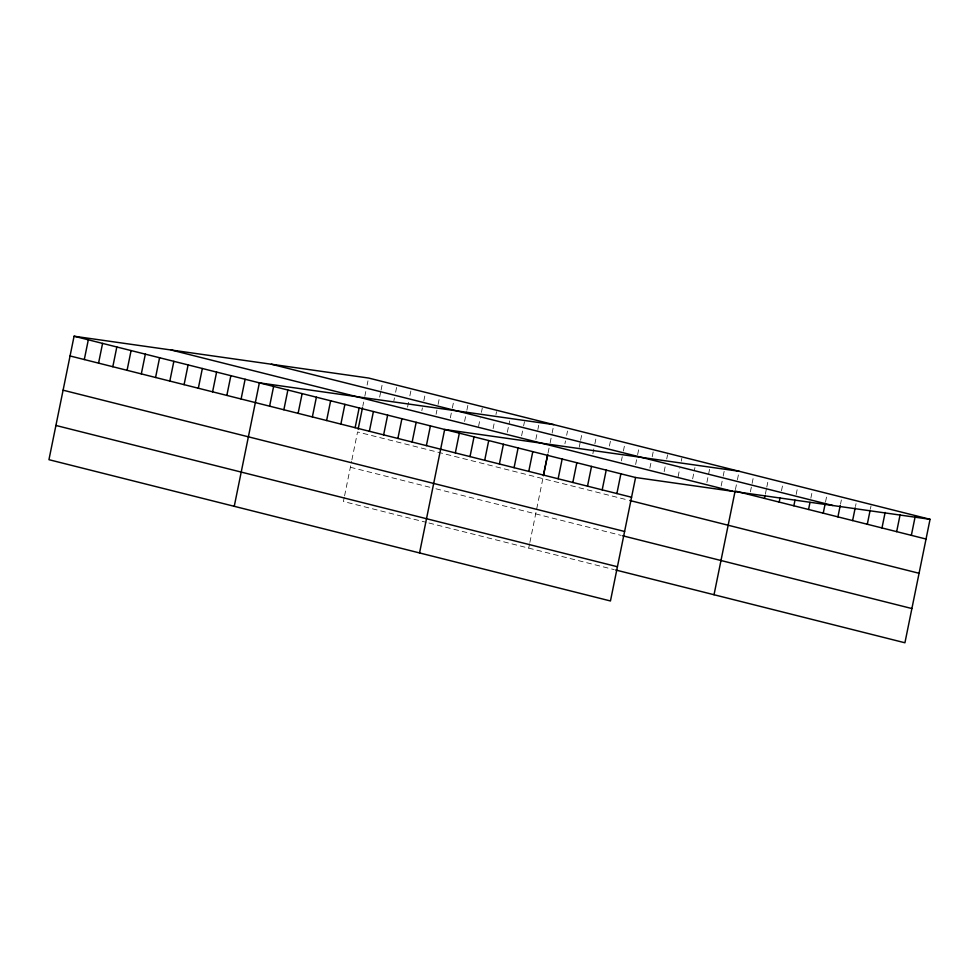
<?xml version="1.0" encoding="UTF-8"?>
<svg xmlns="http://www.w3.org/2000/svg" width="979" height="979" viewBox="0 0 979 979"><rect width="100%" height="100%" fill="white"/><g stroke="black" fill="none" stroke-linecap="round" stroke-linejoin="round"><path stroke-width="0.73" stroke-dasharray="4.89 3.67" d="M344.29 497.21L343.421 501.493L426.098 522.296M344.584 495.79L351.583 461.378M351.877 459.91L357.555 431.984L628.383 500.134M362.781 406.322L363.65 402.039M364.812 396.348L365.962 390.707M367.113 385.077L367.969 380.843M379.644 397.119L380.782 391.478M381.076 390.07L382.508 383.022M393.888 400.705L394.464 397.878M395.614 392.249L396.764 386.607M407.57 407.105L408.72 401.463M409.871 395.834L411.021 390.193M421.827 410.69L422.402 407.876M423.834 400.827L425.265 393.778M436.083 414.276L436.94 410.054M438.09 404.413L439.522 397.364M450.34 417.862L452.053 409.406M452.347 407.998L453.779 400.949M464.584 421.447L466.591 411.584M466.885 410.177L468.035 404.535M478.56 426.452L480.273 417.996M481.423 412.355L482.28 408.121M493.098 428.631L494.53 421.582M495.961 414.533L496.537 411.706M507.355 432.216L509.643 420.933M521.599 435.802L523.324 427.346M523.606 425.926L524.475 421.704M535.856 439.387L537.581 430.931M537.863 429.524L538.719 425.29M528.721 548.118L529.59 543.834M529.884 542.403L542.856 478.609M548.081 452.934L549.243 447.232M550.112 442.973L551.826 434.517M552.119 433.11L553.27 427.468M564.932 443.744L565.507 440.917M566.657 435.288L567.514 431.054M579.189 447.33L580.339 441.688M580.62 440.281L581.771 434.639M592.87 453.73L594.596 445.274M594.877 443.866L596.309 436.818M609.415 446.045L610.566 440.403M621.384 460.901L622.24 456.679M623.39 451.038L624.822 443.989M635.628 464.487L637.353 456.03M637.635 454.623L639.079 447.574M649.885 468.072L651.035 462.443M652.185 456.801L653.323 451.16M664.141 471.658L665.573 464.621M666.723 458.98L667.58 454.745M678.104 476.663L679.83 468.207M681.262 461.158L681.837 458.331M692.642 478.841L694.943 467.558M706.899 482.427L709.775 468.329M721.156 486.012L722.881 477.556M723.163 476.137L724.313 470.507M735.413 489.598L737.126 481.142M737.42 479.734L738.558 474.093M750.379 491.886L751.811 484.838M752.105 483.418L753.255 477.789M765.358 494.162L766.496 488.533M766.79 487.114L767.94 481.484M781.475 490.809L782.625 485.18M796.16 494.505L797.31 488.876M810.845 498.201L811.995 492.572M825.53 501.897L826.68 496.267M840.508 504.185L841.365 499.951M855.475 506.473L856.05 503.647M870.441 508.762L871.016 505.935M350.384 467.264L433.061 488.056M435.912 488.778L621.2 535.403M428.949 523.006L614.237 569.631"/><path stroke-width="1.47" d="M930.05 519.311L368.545 378.029L74.074 336.225L48.95 459.689L610.455 600.971L635.579 477.507L930.05 519.311L904.926 642.775L615.669 569.986M84.304 359.55L88.318 339.811M98.561 363.136L102.575 343.396M112.818 366.721L116.831 346.982M127.074 370.307L131.088 350.568M141.319 373.892L145.333 354.153M155.575 377.478L159.589 357.739M169.832 381.064L173.846 361.337M184.089 384.649L188.103 364.922M198.333 388.235L202.347 368.508M212.59 391.82L216.604 372.093M226.847 395.406L230.86 375.679M241.103 398.991L245.117 379.265M234.25 506.314L259.362 382.85L553.845 424.653M269.604 406.175L273.618 386.436M283.861 409.76L287.875 390.021M298.118 413.346L302.132 393.607M312.362 416.932L316.388 397.193M326.619 420.517L330.633 400.778M340.876 424.103L344.889 404.364M355.132 427.688L359.146 407.949M358.143 429.132L362.499 407.741M369.377 431.274L373.403 411.547M383.633 434.86L387.647 415.133M397.89 438.445L401.904 418.718M412.147 442.031L416.161 422.304M426.391 445.616L430.417 425.889M419.55 552.939L444.662 429.475L739.133 471.266M455.333 452.898L459.347 433.171M470.018 456.593L474.032 436.867M484.703 460.289L488.717 440.562M499.388 463.985L503.414 444.258M514.073 467.681L518.099 447.954M528.77 471.376L532.784 451.649M543.455 475.072L547.469 455.345M543.443 475.757L547.787 454.366M558.14 478.768L562.154 459.029M572.825 482.463L576.839 462.724M587.51 486.159L591.524 466.42M602.195 489.855L606.209 470.116M616.88 493.551L620.894 473.812M714.021 594.742L735.119 491.005L926.036 539.037M764.489 498.397L765.064 495.582M779.174 502.092L780.043 497.858M793.859 505.788L795.009 500.147M808.556 509.484L809.988 502.435M823.241 513.18L825.248 503.304M837.926 516.875L840.215 505.592M852.611 520.571L855.193 507.881M867.296 524.267L870.16 510.169M881.981 527.95L885.138 512.445M896.666 531.646L900.105 514.734M911.351 535.342L915.365 515.615M271.367 364.225L832.872 505.519M171.239 350.017L732.757 491.299M74.074 336.225L635.579 477.507M70.06 355.964L631.565 497.246M629.803 500.489L919.073 573.278M63.084 390.193L624.602 531.475M622.632 535.758L911.89 608.546M55.913 425.461L617.419 566.743"/></g></svg>
